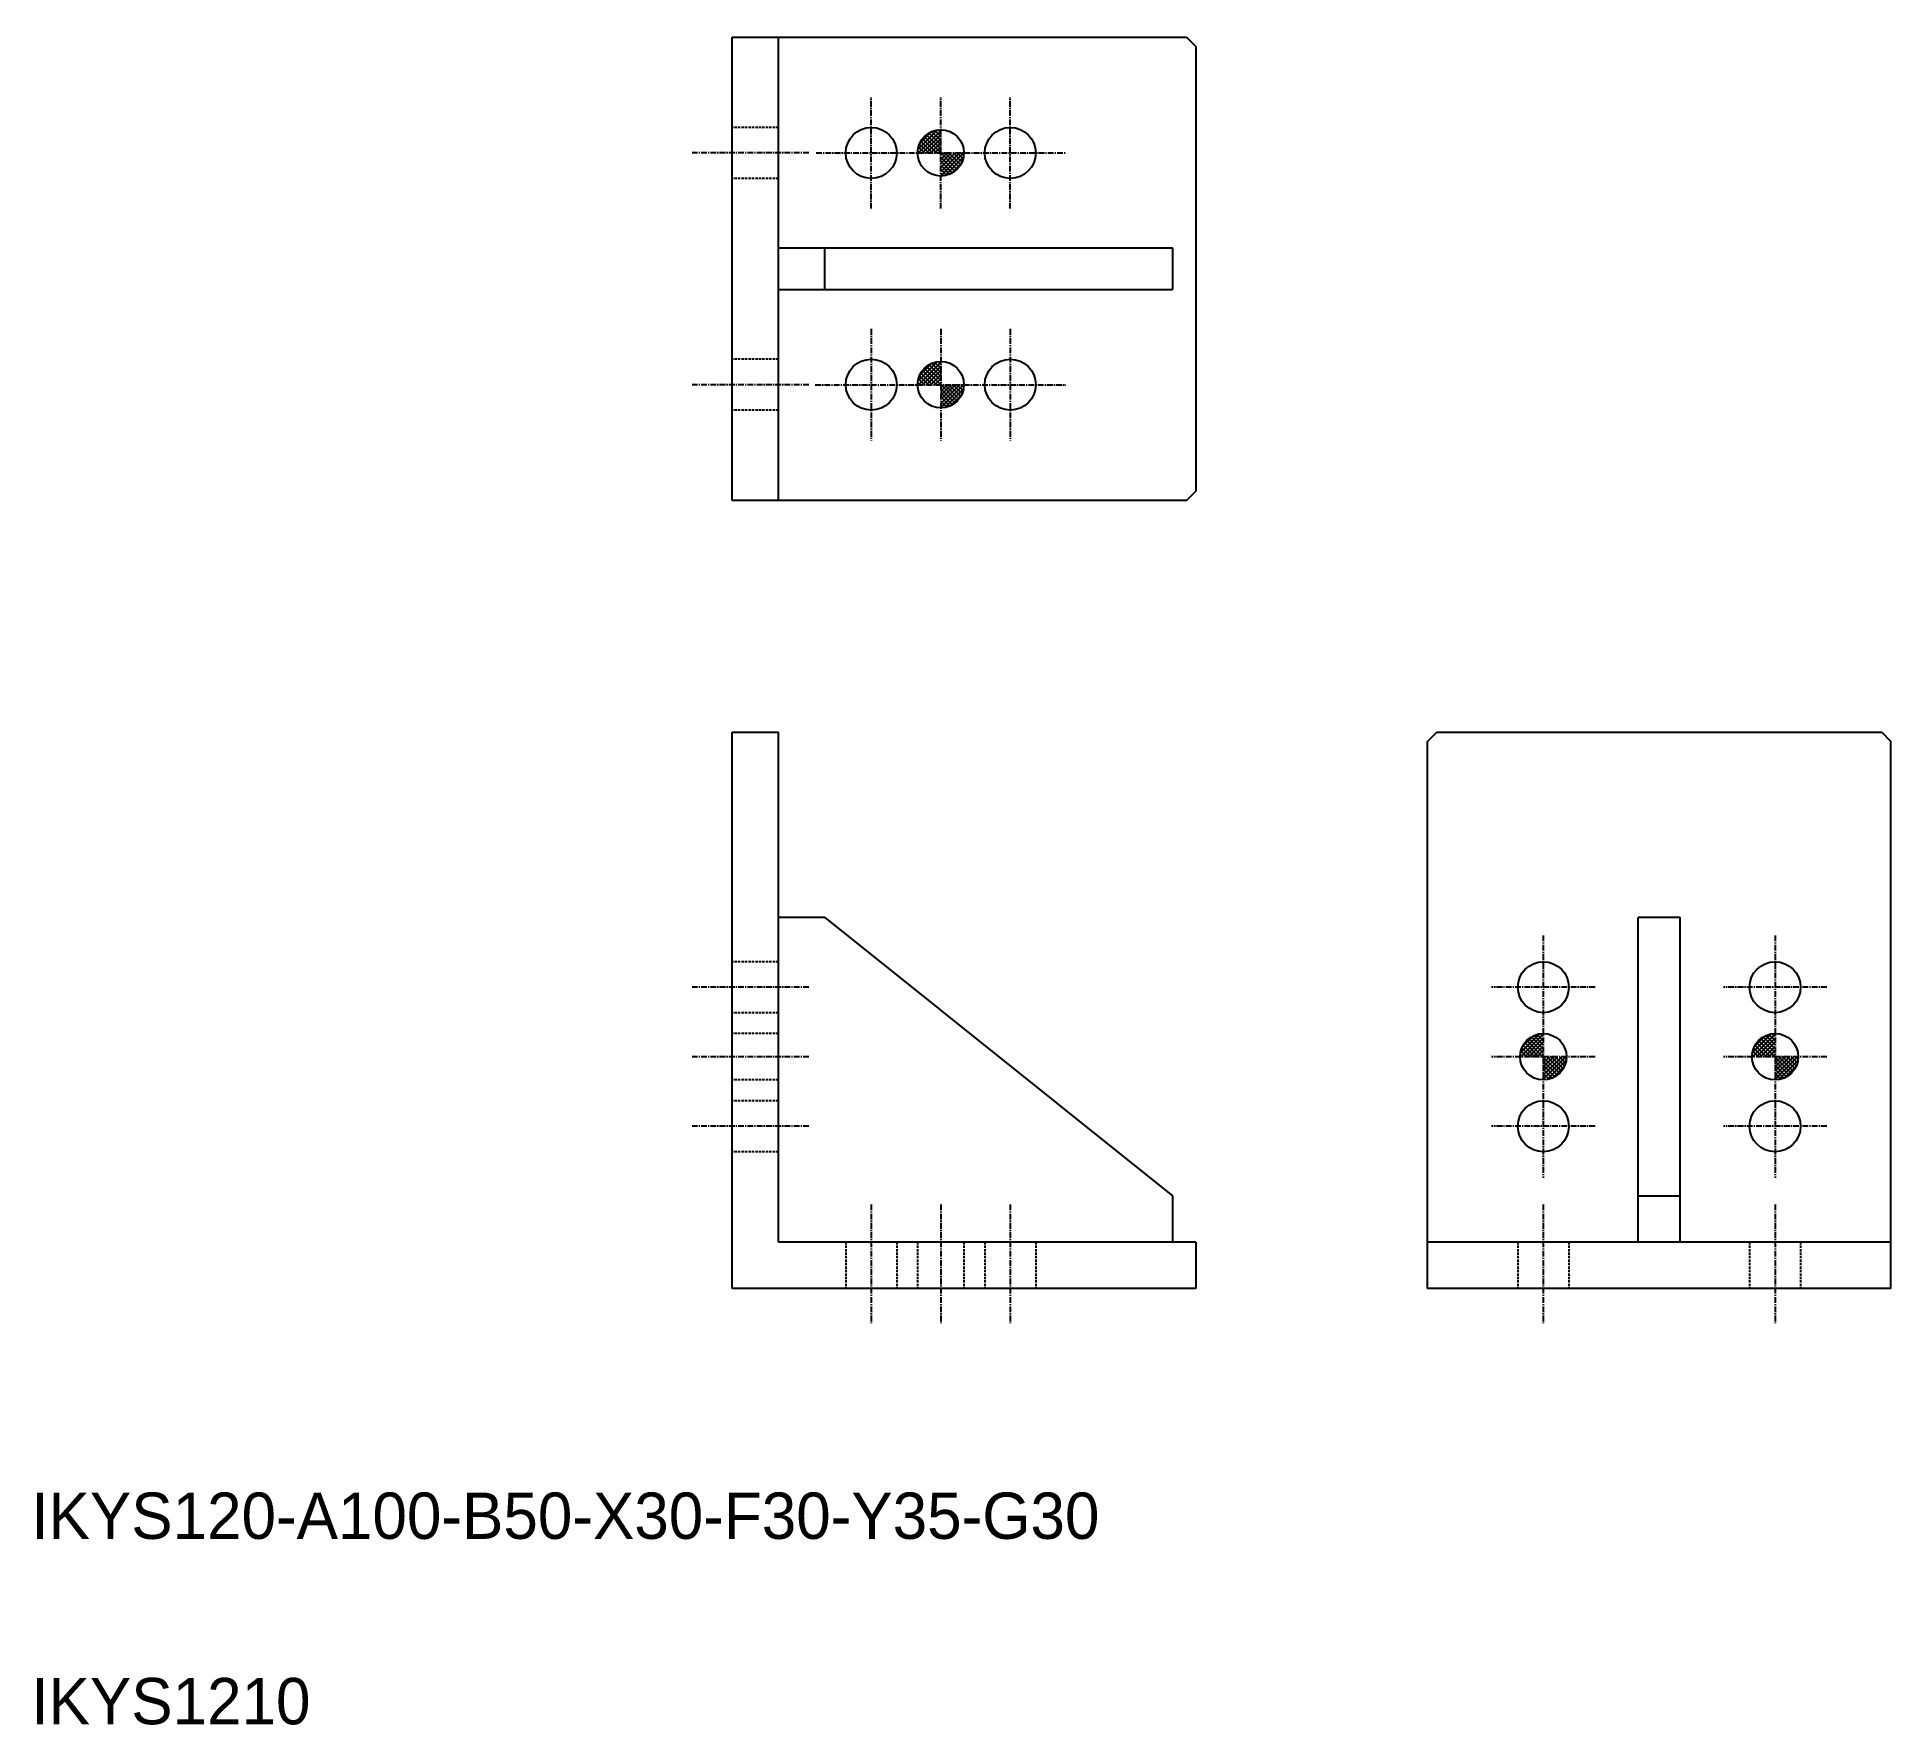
# Model space of a CAD drawing. Extents: x 41 to 441, y 40 to 404.
import ezdxf

# ---------------------------------------------------------------- set-up
doc = ezdxf.new("R2010")
doc.units = 0
doc.linetypes.add('CENTER', pattern=[2, 1.25, -0.25, 0.25, -0.25])
doc.linetypes.add('DASHED', pattern=[0.75, 0.5, -0.25])
doc.layers.get('0').update_dxf_attribs({"linetype": 'CONTINUOUS'})
doc.layers.add('CENTER', color=1, linetype='CENTER')

# ---------------------------------------------------------------- blocks, each defined once
blk = doc.blocks.new('*X3')
at = {"color": 0, "linetype": 'CONTINUOUS'}
for p, q in [((-4.93, 0.83), (-0.83, 4.93)), ((-4.87, 0), (0, 4.87)), ((-4.53, 2.11), (-2.11, 4.53)), ((0, 1.7), (-2.58, 4.28)), ((0, 2.59), (-2, 4.58)), ((0, 3.47), (-1.35, 4.82)), ((0, 4.35), (-0.61, 4.96)), ((-4.48, 0), (-4.98, 0.49)), ((-3.6, 0), (-4.84, 1.24)), ((-2.72, 0), (-4.62, 1.91)), ((-1.83, 0), (-4.33, 2.5)), ((-3.99, 0), (0, 3.99)), ((-0.95, 0), (-3.98, 3.03)), ((-0.07, 0), (-3.57, 3.5)), ((-3.11, 0), (0, 3.11)), ((0, 0.82), (-3.1, 3.92)), ((-2.22, 0), (0, 2.22)), ((-1.34, 0), (0, 1.34)), ((-0.45, 0), (0, 0.45)), ((0, -4.85), (4.85, 0)), ((0, -3.97), (3.97, 0)), ((0, -3.08), (3.08, 0)), ((0, -2.2), (2.2, 0)), ((0, -1.31), (1.31, 0)), ((0, -0.43), (0.43, 0)), ((3.92, -3.1), (0.82, 0)), ((4.28, -2.58), (1.7, 0)), ((4.58, -2), (2.59, 0)), ((4.82, -1.35), (3.47, 0)), ((4.96, -0.61), (4.35, 0)), ((3.5, -3.57), (0, -0.07)), ((3.03, -3.98), (0, -0.95)), ((2.5, -4.33), (0, -1.83)), ((1.91, -4.62), (0, -2.72)), ((1.24, -4.84), (0, -3.6)), ((0.8, -4.94), (4.94, -0.8)), ((2.06, -4.56), (4.56, -2.06)), ((0.49, -4.98), (0, -4.48))]:
    blk.add_line(p, q, dxfattribs=at)
blk = doc.blocks.new('KNOCK')
at = {"color": 7, "linetype": 'CONTINUOUS'}
blk.add_blockref('*X3', (0, 0), dxfattribs=at)

msp = doc.modelspace()

# ---------------------------------------------------------------- linework, layer by layer
at = {"color": 7, "linetype": 'CONTINUOUS'}
for p, q in [((191.2, 404.04), (289.2, 404.04)), ((191.2, 304.04), (191.2, 404.04)), ((201.2, 304.04), (201.2, 404.04)), ((289.2, 404.04), (291.2, 402.04)), ((291.2, 402.04), (291.2, 306.04)), ((191.2, 379.04), (191.2, 379.04)), ((201.2, 358.54), (286.2, 358.54)), ((211.2, 349.54), (211.2, 358.54)), ((286.2, 358.54), (286.2, 349.54)), ((191.2, 354.04), (191.2, 354.04)), ((201.2, 349.54), (286.2, 349.54)), ((191.2, 329.04), (191.2, 329.04)), ((289.2, 304.04), (191.2, 304.04)), ((289.2, 304.04), (291.2, 306.04)), ((191.2, 134.04), (191.2, 254.04)), ((191.2, 254.04), (201.2, 254.04)), ((201.2, 144.04), (201.2, 254.04)), ((341.2, 252.04), (343.2, 254.04)), ((341.2, 134.04), (341.2, 252.04)), ((343.2, 254.04), (439.2, 254.04)), ((439.2, 254.04), (441.2, 252.04)), ((441.2, 134.04), (441.2, 252.04)), ((211.2, 214.04), (201.2, 214.04)), ((211.2, 214.04), (286.2, 154.04)), ((386.7, 144.04), (386.7, 214.04)), ((395.7, 214.04), (386.7, 214.04)), ((395.7, 144.04), (395.7, 214.04)), ((286.2, 154.04), (286.2, 144.04)), ((386.7, 154.04), (395.7, 154.04)), ((291.2, 144.04), (201.2, 144.04)), ((291.2, 144.04), (291.2, 134.04)), ((441.2, 144.04), (341.2, 144.04)), ((291.2, 134.04), (191.2, 134.04)), ((441.2, 134.04), (341.2, 134.04))]:
    msp.add_line(p, q, dxfattribs=at)
at = {"color": 3, "linetype": 'DASHED'}
for p, q in [((201.2, 384.54), (191.2, 384.54)), ((201.2, 373.54), (191.2, 373.54)), ((201.2, 334.54), (191.2, 334.54)), ((201.2, 323.54), (191.2, 323.54)), ((201.2, 204.54), (191.2, 204.54)), ((201.2, 193.54), (191.2, 193.54)), ((201.2, 189.04), (191.2, 189.04)), ((201.2, 179.04), (191.2, 179.04)), ((201.2, 174.54), (191.2, 174.54)), ((201.2, 163.54), (191.2, 163.54)), ((215.7, 144.04), (215.7, 134.04)), ((226.7, 144.04), (226.7, 134.04)), ((231.2, 144.04), (231.2, 134.04)), ((241.2, 144.04), (241.2, 134.04)), ((245.7, 144.04), (245.7, 134.04)), ((256.7, 144.04), (256.7, 134.04)), ((360.7, 144.04), (360.7, 134.04)), ((371.7, 144.04), (371.7, 134.04)), ((410.7, 144.04), (410.7, 134.04)), ((421.7, 144.04), (421.7, 134.04))]:
    msp.add_line(p, q, dxfattribs=at)
at = {"color": 7, "linetype": 'CONTINUOUS'}
for centre, radius in [((221.2, 379.04), 5.5), ((236.2, 379.04), 5), ((251.2, 379.04), 5.5), ((221.2, 329.04), 5.5), ((236.2, 329.04), 5), ((251.2, 329.04), 5.5), ((366.2, 199.04), 5.5), ((416.2, 199.04), 5.5), ((366.2, 184.04), 5), ((416.2, 184.04), 5), ((366.2, 169.04), 5.5), ((416.2, 169.04), 5.5)]:
    msp.add_circle(centre, radius, dxfattribs=at)
at = {"layer": 'CENTER', "color": 1, "linetype": 'CENTER'}
for p, q in [((221.2, 367.02), (221.2, 391.07)), ((236.2, 367.02), (236.2, 391.07)), ((251.2, 367.02), (251.2, 391.07)), ((207.74, 379.04), (182.6, 379.04)), ((209.3, 379.04), (263.22, 379.04)), ((221.2, 341.07), (221.2, 317.02)), ((236.2, 341.07), (236.2, 317.02)), ((251.2, 341.07), (251.2, 317.02)), ((207.74, 329.04), (182.6, 329.04)), ((209.12, 329.04), (263.22, 329.04)), ((366.2, 210.2), (366.2, 157.88)), ((416.2, 210.2), (416.2, 157.88)), ((207.74, 199.04), (182.6, 199.04)), ((377.36, 199.04), (355.04, 199.04)), ((427.36, 199.04), (405.04, 199.04)), ((207.74, 184.04), (182.6, 184.04)), ((377.36, 184.04), (355.04, 184.04)), ((427.36, 184.04), (405.04, 184.04)), ((207.74, 169.04), (182.6, 169.04)), ((377.36, 169.04), (355.04, 169.04)), ((427.36, 169.04), (405.04, 169.04)), ((221.2, 152.17), (221.2, 126.56)), ((236.2, 152.17), (236.2, 126.56)), ((251.2, 152.17), (251.2, 126.56)), ((366.2, 152.17), (366.2, 126.56)), ((416.2, 152.17), (416.2, 126.56))]:
    msp.add_line(p, q, dxfattribs=at)

# ---------------------------------------------------------------- block references
at = {"color": 7, "linetype": 'CONTINUOUS'}
for p in [(236.26, 379.04), (236.26, 329.04), (366.2, 184.04), (416.2, 184.04)]:
    msp.add_blockref('KNOCK', p, dxfattribs=at)

# ---------------------------------------------------------------- texts
for s, p in [('IKYS120-A100-B50-X30-F30-Y35-G30', (40, 80)), ('IKYS1210', (40, 40))]:
    msp.add_text(s, height=10, dxfattribs=at).set_placement(p)

doc.saveas('drawing.dxf')
